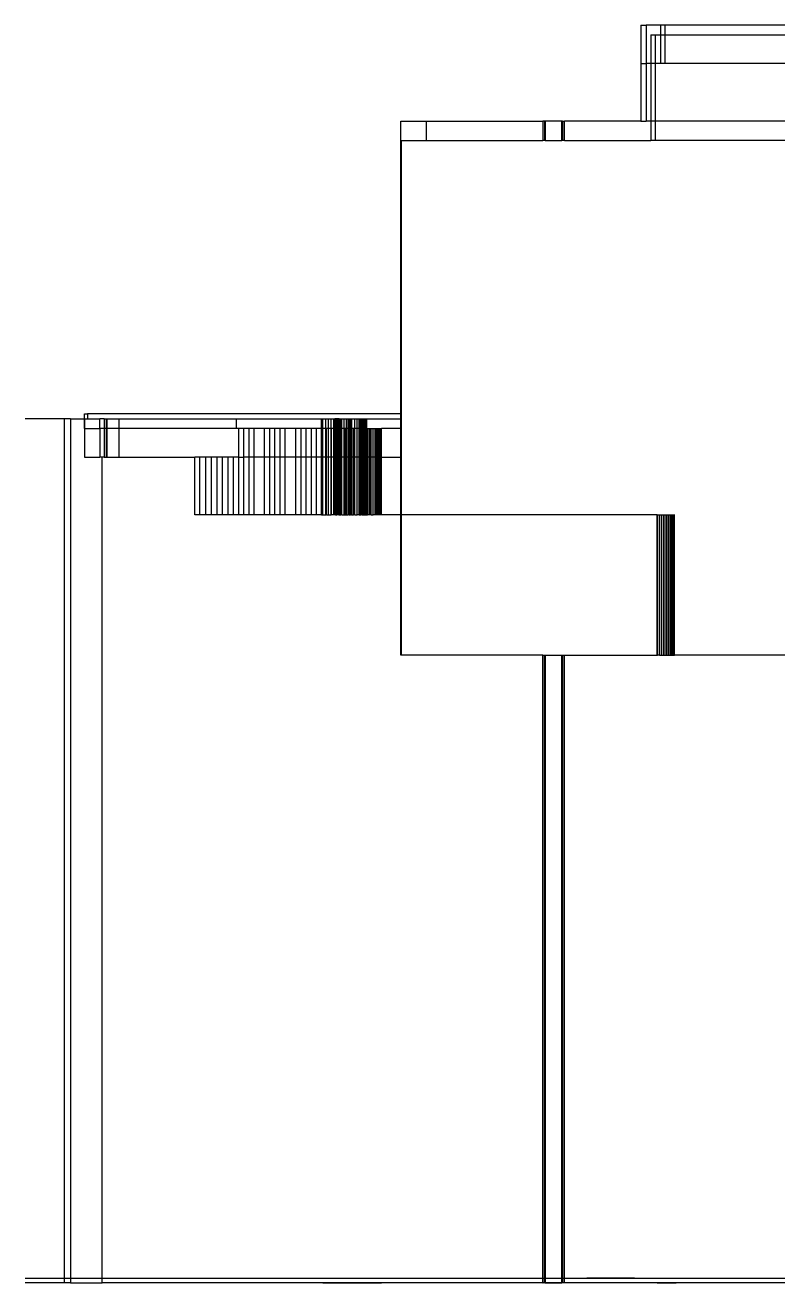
# Model space of a CAD drawing. Extents: x -20.4 to 13.4, y -9.4 to 9.8.
# Drawn here: x -20.41 to -12.57, y -5.53 to 7.57 of the extents above; entities that cross this region are included whole.
import ezdxf

# ---------------------------------------------------------------- set-up
doc = ezdxf.new("R2010")
doc.units = 0
doc.linetypes.add('CENTER', pattern=[50.8, 31.75, -6.35, 6.35, -6.35])
doc.layers.get('0').update_dxf_attribs({"linetype": 'CONTINUOUS'})

msp = doc.modelspace()

# ---------------------------------------------------------------- linework, layer by layer
for p, q in [((-13.995, 7.575), (-13.995, 7.175)), ((-13.995, 7.575), (-13.94, 7.575)), ((-13.94, 7.575), (-13.94, 7.175)), ((-13.791, 7.575), (-13.94, 7.575)), ((-13.891, 7.475), (-13.842, 7.475)), ((-13.891, 7.475), (-13.891, 7.175)), ((-13.842, 7.475), (-13.791, 7.475)), ((-13.842, 7.175), (-13.842, 7.475)), ((-13.744, 7.575), (-13.791, 7.575)), ((-13.791, 7.575), (-13.791, 7.475)), ((-13.791, 7.475), (-13.791, 7.175)), ((-13.791, 7.475), (-13.744, 7.475)), ((-13.744, 7.575), (-13.744, 7.475)), ((-11.917, 7.575), (-13.744, 7.575)), ((-13.744, 7.475), (-13.744, 7.175)), ((-13.744, 7.475), (-11.917, 7.475)), ((-13.995, 7.175), (-13.94, 7.175)), ((-13.995, 7.175), (-13.995, 6.575)), ((-13.94, 7.175), (-13.94, 6.575)), ((-13.891, 7.175), (-13.94, 7.175)), ((-13.891, 7.175), (-13.891, 6.575)), ((-13.842, 7.175), (-13.891, 7.175)), ((-13.842, 6.575), (-13.842, 7.175)), ((-13.791, 7.175), (-13.842, 7.175)), ((-13.744, 7.175), (-13.791, 7.175)), ((-11.917, 7.175), (-13.744, 7.175)), ((-16.497, 6.575), (-16.227, 6.575)), ((-16.497, 3.525), (-16.497, 6.575)), ((-16.227, 6.375), (-16.227, 6.575)), ((-16.227, 6.575), (-15.016, 6.575)), ((-15.016, 6.575), (-15.016, 6.375)), ((-15.012, 6.575), (-15.016, 6.575)), ((-14.994, 6.575), (-15.012, 6.575)), ((-15.012, 6.375), (-15.012, 6.575)), ((-14.99, 6.575), (-14.994, 6.575)), ((-14.994, 6.375), (-14.994, 6.575)), ((-14.99, 6.575), (-14.99, 6.375)), ((-14.816, 6.575), (-14.99, 6.575)), ((-14.812, 6.575), (-14.816, 6.575)), ((-14.816, 6.375), (-14.816, 6.575)), ((-14.812, 6.575), (-14.812, 6.375)), ((-14.812, 6.575), (-14.794, 6.575)), ((-14.794, 6.575), (-14.794, 6.375)), ((-14.794, 6.575), (-14.79, 6.575)), ((-14.79, 6.375), (-14.79, 6.575)), ((-13.995, 6.575), (-14.79, 6.575)), ((-13.995, 6.575), (-13.94, 6.575)), ((-13.891, 6.575), (-13.94, 6.575)), ((-13.891, 6.575), (-13.891, 6.375)), ((-13.842, 6.575), (-13.891, 6.575)), ((-13.842, 6.375), (-13.842, 6.575)), ((-12.278, 6.575), (-13.842, 6.575)), ((-16.493, 6.375), (-16.493, 3.525)), ((-16.493, 6.375), (-16.227, 6.375)), ((-16.227, 6.375), (-15.016, 6.375)), ((-15.012, 6.375), (-15.016, 6.375)), ((-14.994, 6.375), (-15.012, 6.375)), ((-14.99, 6.375), (-14.994, 6.375)), ((-14.99, 6.375), (-14.816, 6.375)), ((-14.812, 6.375), (-14.816, 6.375)), ((-14.794, 6.375), (-14.812, 6.375)), ((-14.79, 6.375), (-14.794, 6.375)), ((-14.79, 6.375), (-13.891, 6.375)), ((-13.842, 6.375), (-13.891, 6.375)), ((-12.278, 6.375), (-13.842, 6.375)), ((-20.002, 3.475), (-20.41, 3.475)), ((-19.936, 3.475), (-20.002, 3.475)), ((-20.002, 3.475), (-20.002, -5.525)), ((-19.936, 3.475), (-19.795, 3.475)), ((-19.936, 3.475), (-19.936, -5.525)), ((-19.795, 3.475), (-19.795, 3.375)), ((-19.795, 3.475), (-19.793, 3.475)), ((-19.793, 3.525), (-19.759, 3.525)), ((-19.793, 3.475), (-19.793, 3.525)), ((-19.793, 3.475), (-19.793, 3.375)), ((-19.793, 3.475), (-19.759, 3.475)), ((-19.759, 3.525), (-19.759, 3.475)), ((-16.497, 3.525), (-19.759, 3.525)), ((-19.759, 3.475), (-19.631, 3.475)), ((-19.631, 3.375), (-19.631, 3.475)), ((-19.588, 3.475), (-19.631, 3.475)), ((-19.588, 3.475), (-19.564, 3.475)), ((-19.588, 3.475), (-19.588, 3.375)), ((-19.564, 3.375), (-19.564, 3.475)), ((-19.564, 3.475), (-19.559, 3.475)), ((-19.559, 3.475), (-19.435, 3.475)), ((-19.559, 3.475), (-19.559, 3.375)), ((-19.435, 3.475), (-19.435, 3.375)), ((-19.435, 3.475), (-18.211, 3.475)), ((-18.211, 3.475), (-18.211, 3.375)), ((-18.211, 3.475), (-17.321, 3.475)), ((-17.321, 3.475), (-17.307, 3.475)), ((-17.321, 3.375), (-17.321, 3.475)), ((-17.307, 3.475), (-17.278, 3.475)), ((-17.307, 3.375), (-17.307, 3.475)), ((-17.278, 3.475), (-17.249, 3.475)), ((-17.278, 3.375), (-17.278, 3.475)), ((-17.249, 3.475), (-17.22, 3.475)), ((-17.249, 3.375), (-17.249, 3.475)), ((-17.22, 3.475), (-17.192, 3.475)), ((-17.22, 3.375), (-17.22, 3.475)), ((-17.192, 3.475), (-17.183, 3.475)), ((-17.192, 3.375), (-17.192, 3.475)), ((-17.177, 3.475), (-17.183, 3.475)), ((-17.183, 3.375), (-17.183, 3.475)), ((-17.177, 3.475), (-17.177, 3.475)), ((-17.164, 3.475), (-17.177, 3.475)), ((-17.177, 3.375), (-17.177, 3.475)), ((-17.177, 3.375), (-17.177, 3.475)), ((-17.164, 3.475), (-17.162, 3.475)), ((-17.164, 3.375), (-17.164, 3.475)), ((-17.157, 3.475), (-17.162, 3.475)), ((-17.162, 3.375), (-17.162, 3.475)), ((-17.14, 3.475), (-17.157, 3.475)), ((-17.157, 3.375), (-17.157, 3.475)), ((-17.137, 3.475), (-17.14, 3.475)), ((-17.14, 3.375), (-17.14, 3.475)), ((-17.137, 3.475), (-17.125, 3.475)), ((-17.137, 3.375), (-17.137, 3.475)), ((-17.125, 3.475), (-17.114, 3.475)), ((-17.125, 3.375), (-17.125, 3.475)), ((-17.114, 3.475), (-17.11, 3.475)), ((-17.114, 3.375), (-17.114, 3.475)), ((-17.11, 3.475), (-17.087, 3.475)), ((-17.11, 3.375), (-17.11, 3.475)), ((-17.087, 3.475), (-17.085, 3.475)), ((-17.087, 3.375), (-17.087, 3.475)), ((-17.085, 3.475), (-17.063, 3.475)), ((-17.085, 3.475), (-17.085, 3.475)), ((-17.085, 3.375), (-17.085, 3.475)), ((-17.085, 3.375), (-17.085, 3.475)), ((-17.06, 3.475), (-17.063, 3.475)), ((-17.063, 3.375), (-17.063, 3.475)), ((-17.06, 3.475), (-17.044, 3.475)), ((-17.06, 3.375), (-17.06, 3.475)), ((-17.044, 3.475), (-17.043, 3.475)), ((-17.044, 3.375), (-17.044, 3.475)), ((-17.043, 3.475), (-17.038, 3.475)), ((-17.043, 3.375), (-17.043, 3.475)), ((-17.038, 3.475), (-17.028, 3.475)), ((-17.038, 3.375), (-17.038, 3.475)), ((-17.028, 3.475), (-17.022, 3.475)), ((-17.028, 3.375), (-17.028, 3.475)), ((-17.022, 3.475), (-17.017, 3.475)), ((-17.022, 3.375), (-17.022, 3.475)), ((-17.017, 3.475), (-17.013, 3.475)), ((-17.017, 3.375), (-17.017, 3.475)), ((-17.012, 3.475), (-17.013, 3.475)), ((-17.013, 3.375), (-17.013, 3.475)), ((-17.012, 3.375), (-17.012, 3.475)), ((-17.012, 3.475), (-17.006, 3.475)), ((-17.006, 3.475), (-16.974, 3.475)), ((-17.006, 3.375), (-17.006, 3.475)), ((-16.974, 3.475), (-16.949, 3.475)), ((-16.974, 3.375), (-16.974, 3.475)), ((-16.949, 3.475), (-16.93, 3.475)), ((-16.949, 3.375), (-16.949, 3.475)), ((-16.93, 3.475), (-16.914, 3.475)), ((-16.93, 3.375), (-16.93, 3.475)), ((-16.914, 3.475), (-16.902, 3.475)), ((-16.914, 3.375), (-16.914, 3.475)), ((-16.902, 3.475), (-16.891, 3.475)), ((-16.902, 3.375), (-16.902, 3.475)), ((-16.891, 3.475), (-16.881, 3.475)), ((-16.891, 3.375), (-16.891, 3.475)), ((-16.881, 3.475), (-16.87, 3.475)), ((-16.881, 3.375), (-16.881, 3.475)), ((-16.87, 3.475), (-16.857, 3.475)), ((-16.87, 3.375), (-16.87, 3.475)), ((-16.857, 3.475), (-16.854, 3.475)), ((-16.857, 3.375), (-16.857, 3.475)), ((-16.854, 3.475), (-16.854, 3.375)), ((-16.854, 3.475), (-16.497, 3.475)), ((-16.493, 3.525), (-16.497, 3.525)), ((-16.497, 3.475), (-16.497, 3.525)), ((-16.497, 3.375), (-16.497, 3.475)), ((-16.497, 3.475), (-16.493, 3.475)), ((-16.493, 3.525), (-16.493, 3.475)), ((-16.493, 3.475), (-16.493, 3.375)), ((-19.795, 3.375), (-19.793, 3.375)), ((-19.793, 3.375), (-19.631, 3.375)), ((-19.793, 3.375), (-19.793, 3.075)), ((-19.631, 3.375), (-19.631, 3.075)), ((-19.588, 3.375), (-19.631, 3.375)), ((-19.588, 3.375), (-19.588, 3.075)), ((-19.564, 3.375), (-19.588, 3.375)), ((-19.564, 3.075), (-19.564, 3.375)), ((-19.559, 3.375), (-19.564, 3.375)), ((-19.559, 3.375), (-19.559, 3.075)), ((-19.435, 3.375), (-19.559, 3.375)), ((-19.435, 3.375), (-19.435, 3.075)), ((-18.211, 3.375), (-19.435, 3.375)), ((-18.185, 3.375), (-18.211, 3.375)), ((-18.131, 3.375), (-18.185, 3.375)), ((-18.185, 3.075), (-18.185, 3.375)), ((-18.077, 3.375), (-18.131, 3.375)), ((-18.131, 3.075), (-18.131, 3.375)), ((-18.023, 3.375), (-18.077, 3.375)), ((-18.077, 3.075), (-18.077, 3.375)), ((-17.916, 3.375), (-18.023, 3.375)), ((-18.023, 3.075), (-18.023, 3.375)), ((-17.862, 3.375), (-17.916, 3.375)), ((-17.916, 3.075), (-17.916, 3.375)), ((-17.808, 3.375), (-17.862, 3.375)), ((-17.862, 3.075), (-17.862, 3.375)), ((-17.754, 3.375), (-17.808, 3.375)), ((-17.808, 3.075), (-17.808, 3.375)), ((-17.699, 3.375), (-17.754, 3.375)), ((-17.754, 3.075), (-17.754, 3.375)), ((-17.59, 3.375), (-17.699, 3.375)), ((-17.699, 3.075), (-17.699, 3.375)), ((-17.535, 3.375), (-17.59, 3.375)), ((-17.59, 3.075), (-17.59, 3.375)), ((-17.481, 3.375), (-17.535, 3.375)), ((-17.535, 3.075), (-17.535, 3.375)), ((-17.427, 3.375), (-17.481, 3.375)), ((-17.481, 3.075), (-17.481, 3.375)), ((-17.373, 3.375), (-17.427, 3.375)), ((-17.427, 3.075), (-17.427, 3.375)), ((-17.373, 3.075), (-17.373, 3.375)), ((-17.321, 3.375), (-17.373, 3.375)), ((-17.321, 3.075), (-17.321, 3.375)), ((-17.307, 3.375), (-17.321, 3.375)), ((-17.321, 3.375), (-17.321, 3.375)), ((-17.321, 3.075), (-17.321, 3.375)), ((-17.307, 3.075), (-17.307, 3.375)), ((-17.278, 3.375), (-17.307, 3.375)), ((-17.278, 3.075), (-17.278, 3.375)), ((-17.269, 3.375), (-17.278, 3.375)), ((-17.269, 3.075), (-17.269, 3.375)), ((-17.249, 3.375), (-17.269, 3.375)), ((-17.249, 3.075), (-17.249, 3.375)), ((-17.22, 3.375), (-17.249, 3.375)), ((-17.219, 3.375), (-17.22, 3.375)), ((-17.22, 3.075), (-17.22, 3.375)), ((-17.219, 3.075), (-17.219, 3.375)), ((-17.192, 3.375), (-17.219, 3.375)), ((-17.192, 3.075), (-17.192, 3.375)), ((-17.183, 3.375), (-17.192, 3.375)), ((-17.183, 3.075), (-17.183, 3.375)), ((-17.177, 3.375), (-17.183, 3.375)), ((-17.17, 3.375), (-17.177, 3.375)), ((-17.177, 3.075), (-17.177, 3.375)), ((-17.177, 3.075), (-17.177, 3.375)), ((-17.177, 3.375), (-17.177, 3.375)), ((-17.17, 3.075), (-17.17, 3.375)), ((-17.164, 3.375), (-17.17, 3.375)), ((-17.164, 3.075), (-17.164, 3.375)), ((-17.162, 3.375), (-17.164, 3.375)), ((-17.162, 3.075), (-17.162, 3.375)), ((-17.157, 3.375), (-17.162, 3.375)), ((-17.157, 3.075), (-17.157, 3.375)), ((-17.14, 3.375), (-17.157, 3.375)), ((-17.14, 3.075), (-17.14, 3.375)), ((-17.137, 3.375), (-17.14, 3.375)), ((-17.137, 3.075), (-17.137, 3.375)), ((-17.125, 3.375), (-17.137, 3.375)), ((-17.125, 3.075), (-17.125, 3.375)), ((-17.122, 3.375), (-17.125, 3.375)), ((-17.122, 3.075), (-17.122, 3.375)), ((-17.114, 3.375), (-17.122, 3.375)), ((-17.114, 3.075), (-17.114, 3.375)), ((-17.11, 3.375), (-17.114, 3.375)), ((-17.11, 3.075), (-17.11, 3.375)), ((-17.087, 3.375), (-17.11, 3.375)), ((-17.087, 3.075), (-17.087, 3.375)), ((-17.085, 3.375), (-17.087, 3.375)), ((-17.085, 3.075), (-17.085, 3.375)), ((-17.085, 3.075), (-17.085, 3.375)), ((-17.076, 3.375), (-17.085, 3.375)), ((-17.085, 3.375), (-17.085, 3.375)), ((-17.076, 3.075), (-17.076, 3.375)), ((-17.063, 3.375), (-17.076, 3.375)), ((-17.063, 3.075), (-17.063, 3.375)), ((-17.06, 3.375), (-17.063, 3.375)), ((-17.06, 3.075), (-17.06, 3.375)), ((-17.044, 3.375), (-17.06, 3.375)), ((-17.044, 3.075), (-17.044, 3.375)), ((-17.043, 3.375), (-17.044, 3.375)), ((-17.043, 3.075), (-17.043, 3.375)), ((-17.038, 3.375), (-17.043, 3.375)), ((-17.038, 3.075), (-17.038, 3.375)), ((-17.032, 3.375), (-17.038, 3.375)), ((-17.032, 3.075), (-17.032, 3.375)), ((-17.028, 3.375), (-17.032, 3.375)), ((-17.028, 3.075), (-17.028, 3.375)), ((-17.022, 3.375), (-17.028, 3.375)), ((-17.022, 3.075), (-17.022, 3.375)), ((-17.017, 3.375), (-17.022, 3.375)), ((-17.017, 3.075), (-17.017, 3.375)), ((-17.013, 3.375), (-17.017, 3.375)), ((-17.013, 3.075), (-17.013, 3.375)), ((-17.012, 3.375), (-17.013, 3.375)), ((-17.012, 3.075), (-17.012, 3.375)), ((-17.006, 3.375), (-17.012, 3.375)), ((-17.006, 3.075), (-17.006, 3.375)), ((-16.989, 3.375), (-17.006, 3.375)), ((-16.989, 3.075), (-16.989, 3.375)), ((-16.974, 3.375), (-16.989, 3.375)), ((-16.974, 3.075), (-16.974, 3.375)), ((-16.949, 3.375), (-16.974, 3.375)), ((-16.949, 3.075), (-16.949, 3.375)), ((-16.93, 3.375), (-16.949, 3.375)), ((-16.949, 3.075), (-16.949, 3.375)), ((-16.949, 3.375), (-16.949, 3.375)), ((-16.93, 3.075), (-16.93, 3.375)), ((-16.914, 3.375), (-16.93, 3.375)), ((-16.914, 3.075), (-16.914, 3.375)), ((-16.911, 3.375), (-16.914, 3.375)), ((-16.911, 3.075), (-16.911, 3.375)), ((-16.902, 3.375), (-16.911, 3.375)), ((-16.902, 3.075), (-16.902, 3.375)), ((-16.891, 3.375), (-16.902, 3.375)), ((-16.891, 3.075), (-16.891, 3.375)), ((-16.881, 3.375), (-16.891, 3.375)), ((-16.881, 3.075), (-16.881, 3.375)), ((-16.875, 3.375), (-16.881, 3.375)), ((-16.875, 3.075), (-16.875, 3.375)), ((-16.87, 3.375), (-16.875, 3.375)), ((-16.87, 3.075), (-16.87, 3.375)), ((-16.857, 3.375), (-16.87, 3.375)), ((-16.857, 3.075), (-16.857, 3.375)), ((-16.854, 3.375), (-16.857, 3.375)), ((-16.854, 3.375), (-16.842, 3.375)), ((-16.842, 3.075), (-16.842, 3.375)), ((-16.842, 3.075), (-16.842, 3.375)), ((-16.842, 3.375), (-16.842, 3.375)), ((-16.842, 3.375), (-16.824, 3.375)), ((-16.824, 3.075), (-16.824, 3.375)), ((-16.824, 3.375), (-16.811, 3.375)), ((-16.811, 3.075), (-16.811, 3.375)), ((-16.811, 3.375), (-16.804, 3.375)), ((-16.804, 3.375), (-16.784, 3.375)), ((-16.804, 3.075), (-16.804, 3.375)), ((-16.784, 3.075), (-16.784, 3.375)), ((-16.784, 3.075), (-16.784, 3.375)), ((-16.784, 3.375), (-16.784, 3.375)), ((-16.784, 3.375), (-16.764, 3.375)), ((-16.764, 3.075), (-16.764, 3.375)), ((-16.764, 3.375), (-16.759, 3.375)), ((-16.759, 3.075), (-16.759, 3.375)), ((-16.759, 3.375), (-16.745, 3.375)), ((-16.745, 3.075), (-16.745, 3.375)), ((-16.745, 3.375), (-16.739, 3.375)), ((-16.739, 3.075), (-16.739, 3.375)), ((-16.739, 3.375), (-16.728, 3.375)), ((-16.728, 3.075), (-16.728, 3.375)), ((-16.728, 3.375), (-16.722, 3.375)), ((-16.722, 3.075), (-16.722, 3.375)), ((-16.722, 3.375), (-16.714, 3.375)), ((-16.714, 3.075), (-16.714, 3.375)), ((-16.714, 3.375), (-16.709, 3.375)), ((-16.709, 3.075), (-16.709, 3.375)), ((-16.709, 3.375), (-16.703, 3.375)), ((-16.703, 3.075), (-16.703, 3.375)), ((-16.703, 3.375), (-16.7, 3.375)), ((-16.7, 3.075), (-16.7, 3.375)), ((-16.7, 3.375), (-16.697, 3.375)), ((-16.697, 3.375), (-16.696, 3.375)), ((-16.697, 3.075), (-16.697, 3.375)), ((-16.696, 3.075), (-16.696, 3.375)), ((-16.497, 3.375), (-16.696, 3.375)), ((-16.497, 3.075), (-16.497, 3.375)), ((-16.493, 3.375), (-16.497, 3.375)), ((-16.493, 3.375), (-16.493, 3.075)), ((-19.793, 3.075), (-19.631, 3.075)), ((-19.606, 3.075), (-19.631, 3.075)), ((-19.606, -5.525), (-19.606, 3.075)), ((-19.588, 3.075), (-19.606, 3.075)), ((-19.588, 3.075), (-19.564, 3.075)), ((-19.564, 3.075), (-19.559, 3.075)), ((-19.559, 3.075), (-19.435, 3.075)), ((-19.435, 3.075), (-18.641, 3.075)), ((-18.641, 2.475), (-18.641, 3.075)), ((-18.59, 3.075), (-18.641, 3.075)), ((-18.59, 2.475), (-18.59, 3.075)), ((-18.528, 3.075), (-18.59, 3.075)), ((-18.528, 2.475), (-18.528, 3.075)), ((-18.469, 3.075), (-18.528, 3.075)), ((-18.469, 2.475), (-18.469, 3.075)), ((-18.41, 3.075), (-18.469, 3.075)), ((-18.41, 2.475), (-18.41, 3.075)), ((-18.353, 3.075), (-18.41, 3.075)), ((-18.353, 2.475), (-18.353, 3.075)), ((-18.296, 3.075), (-18.353, 3.075)), ((-18.296, 2.475), (-18.296, 3.075)), ((-18.24, 3.075), (-18.296, 3.075)), ((-18.24, 2.475), (-18.24, 3.075)), ((-18.185, 3.075), (-18.24, 3.075)), ((-18.185, 2.475), (-18.185, 3.075)), ((-18.185, 3.075), (-18.131, 3.075)), ((-18.131, 2.475), (-18.131, 3.075)), ((-18.077, 3.075), (-18.131, 3.075)), ((-18.077, 2.475), (-18.077, 3.075)), ((-18.023, 3.075), (-18.077, 3.075)), ((-18.023, 2.475), (-18.023, 3.075)), ((-17.916, 3.075), (-18.023, 3.075)), ((-17.916, 2.475), (-17.916, 3.075)), ((-17.862, 3.075), (-17.916, 3.075)), ((-17.862, 2.475), (-17.862, 3.075)), ((-17.808, 3.075), (-17.862, 3.075)), ((-17.808, 2.475), (-17.808, 3.075)), ((-17.754, 3.075), (-17.808, 3.075)), ((-17.754, 2.475), (-17.754, 3.075)), ((-17.699, 3.075), (-17.754, 3.075)), ((-17.699, 2.475), (-17.699, 3.075)), ((-17.59, 3.075), (-17.699, 3.075)), ((-17.59, 2.475), (-17.59, 3.075)), ((-17.535, 3.075), (-17.59, 3.075)), ((-17.535, 2.475), (-17.535, 3.075)), ((-17.481, 3.075), (-17.535, 3.075)), ((-17.481, 2.475), (-17.481, 3.075)), ((-17.427, 3.075), (-17.481, 3.075)), ((-17.427, 2.475), (-17.427, 3.075)), ((-17.373, 3.075), (-17.427, 3.075)), ((-17.373, 2.475), (-17.373, 3.075)), ((-17.321, 3.075), (-17.373, 3.075)), ((-17.321, 2.475), (-17.321, 3.075)), ((-17.321, 2.475), (-17.321, 3.075)), ((-17.307, 3.075), (-17.321, 3.075)), ((-17.321, 3.075), (-17.321, 3.075)), ((-17.307, 2.475), (-17.307, 3.075)), ((-17.278, 3.075), (-17.307, 3.075)), ((-17.278, 2.475), (-17.278, 3.075)), ((-17.269, 3.075), (-17.278, 3.075)), ((-17.269, 2.475), (-17.269, 3.075)), ((-17.249, 3.075), (-17.269, 3.075)), ((-17.249, 2.475), (-17.249, 3.075)), ((-17.22, 3.075), (-17.249, 3.075)), ((-17.22, 2.475), (-17.22, 3.075)), ((-17.219, 3.075), (-17.22, 3.075)), ((-17.219, 2.475), (-17.219, 3.075)), ((-17.192, 3.075), (-17.219, 3.075)), ((-17.192, 2.475), (-17.192, 3.075)), ((-17.183, 3.075), (-17.192, 3.075)), ((-17.183, 2.475), (-17.183, 3.075)), ((-17.177, 3.075), (-17.183, 3.075)), ((-17.177, 2.475), (-17.177, 3.075)), ((-17.177, 2.475), (-17.177, 3.075)), ((-17.17, 3.075), (-17.177, 3.075)), ((-17.177, 3.075), (-17.177, 3.075)), ((-17.17, 2.475), (-17.17, 3.075)), ((-17.164, 3.075), (-17.17, 3.075)), ((-17.164, 2.475), (-17.164, 3.075)), ((-17.162, 3.075), (-17.164, 3.075)), ((-17.162, 2.475), (-17.162, 3.075)), ((-17.157, 3.075), (-17.162, 3.075)), ((-17.157, 2.475), (-17.157, 3.075)), ((-17.14, 3.075), (-17.157, 3.075)), ((-17.14, 2.475), (-17.14, 3.075)), ((-17.137, 3.075), (-17.14, 3.075)), ((-17.137, 2.475), (-17.137, 3.075)), ((-17.125, 3.075), (-17.137, 3.075)), ((-17.125, 2.475), (-17.125, 3.075)), ((-17.122, 3.075), (-17.125, 3.075)), ((-17.122, 2.475), (-17.122, 3.075)), ((-17.114, 3.075), (-17.122, 3.075)), ((-17.114, 2.475), (-17.114, 3.075)), ((-17.11, 3.075), (-17.114, 3.075)), ((-17.11, 2.475), (-17.11, 3.075)), ((-17.087, 3.075), (-17.11, 3.075)), ((-17.087, 2.475), (-17.087, 3.075)), ((-17.085, 3.075), (-17.087, 3.075)), ((-17.085, 2.475), (-17.085, 3.075)), ((-17.085, 2.475), (-17.085, 3.075)), ((-17.076, 3.075), (-17.085, 3.075)), ((-17.085, 3.075), (-17.085, 3.075)), ((-17.076, 2.475), (-17.076, 3.075)), ((-17.063, 3.075), (-17.076, 3.075)), ((-17.063, 2.475), (-17.063, 3.075)), ((-17.06, 3.075), (-17.063, 3.075)), ((-17.06, 2.475), (-17.06, 3.075)), ((-17.044, 3.075), (-17.06, 3.075)), ((-17.044, 2.475), (-17.044, 3.075)), ((-17.043, 3.075), (-17.044, 3.075)), ((-17.043, 2.475), (-17.043, 3.075)), ((-17.038, 3.075), (-17.043, 3.075)), ((-17.038, 2.475), (-17.038, 3.075)), ((-17.032, 3.075), (-17.038, 3.075)), ((-17.032, 2.475), (-17.032, 3.075)), ((-17.028, 3.075), (-17.032, 3.075)), ((-17.028, 2.475), (-17.028, 3.075)), ((-17.022, 3.075), (-17.028, 3.075)), ((-17.022, 2.475), (-17.022, 3.075)), ((-17.017, 3.075), (-17.022, 3.075)), ((-17.017, 2.475), (-17.017, 3.075)), ((-17.013, 3.075), (-17.017, 3.075)), ((-17.013, 2.475), (-17.013, 3.075)), ((-17.012, 3.075), (-17.013, 3.075)), ((-17.012, 2.475), (-17.012, 3.075)), ((-17.006, 3.075), (-17.012, 3.075)), ((-17.006, 2.475), (-17.006, 3.075)), ((-16.989, 3.075), (-17.006, 3.075)), ((-16.989, 2.475), (-16.989, 3.075)), ((-16.974, 3.075), (-16.989, 3.075)), ((-16.974, 2.475), (-16.974, 3.075)), ((-16.949, 3.075), (-16.974, 3.075)), ((-16.949, 2.475), (-16.949, 3.075)), ((-16.949, 2.475), (-16.949, 3.075)), ((-16.93, 3.075), (-16.949, 3.075)), ((-16.949, 3.075), (-16.949, 3.075)), ((-16.93, 2.475), (-16.93, 3.075)), ((-16.914, 3.075), (-16.93, 3.075)), ((-16.914, 2.475), (-16.914, 3.075)), ((-16.911, 3.075), (-16.914, 3.075)), ((-16.911, 2.475), (-16.911, 3.075)), ((-16.902, 3.075), (-16.911, 3.075)), ((-16.902, 2.475), (-16.902, 3.075)), ((-16.891, 3.075), (-16.902, 3.075)), ((-16.891, 2.475), (-16.891, 3.075)), ((-16.881, 3.075), (-16.891, 3.075)), ((-16.881, 2.475), (-16.881, 3.075)), ((-16.875, 3.075), (-16.881, 3.075)), ((-16.875, 2.475), (-16.875, 3.075)), ((-16.87, 3.075), (-16.875, 3.075)), ((-16.87, 2.475), (-16.87, 3.075)), ((-16.857, 3.075), (-16.87, 3.075)), ((-16.857, 2.475), (-16.857, 3.075)), ((-16.842, 3.075), (-16.857, 3.075)), ((-16.842, 2.475), (-16.842, 3.075)), ((-16.842, 2.475), (-16.842, 3.075)), ((-16.842, 3.075), (-16.842, 3.075)), ((-16.824, 3.075), (-16.842, 3.075)), ((-16.824, 2.475), (-16.824, 3.075)), ((-16.811, 3.075), (-16.824, 3.075)), ((-16.811, 2.475), (-16.811, 3.075)), ((-16.804, 3.075), (-16.811, 3.075)), ((-16.804, 2.475), (-16.804, 3.075)), ((-16.784, 3.075), (-16.804, 3.075)), ((-16.784, 2.475), (-16.784, 3.075)), ((-16.784, 2.475), (-16.784, 3.075)), ((-16.764, 3.075), (-16.784, 3.075)), ((-16.784, 3.075), (-16.784, 3.075)), ((-16.764, 2.475), (-16.764, 3.075)), ((-16.759, 3.075), (-16.764, 3.075)), ((-16.759, 2.475), (-16.759, 3.075)), ((-16.745, 3.075), (-16.759, 3.075)), ((-16.745, 2.475), (-16.745, 3.075)), ((-16.739, 3.075), (-16.745, 3.075)), ((-16.739, 2.475), (-16.739, 3.075)), ((-16.728, 3.075), (-16.739, 3.075)), ((-16.728, 2.475), (-16.728, 3.075)), ((-16.722, 3.075), (-16.728, 3.075)), ((-16.722, 2.475), (-16.722, 3.075)), ((-16.714, 3.075), (-16.722, 3.075)), ((-16.714, 2.475), (-16.714, 3.075)), ((-16.709, 3.075), (-16.714, 3.075)), ((-16.709, 2.475), (-16.709, 3.075)), ((-16.703, 3.075), (-16.709, 3.075)), ((-16.703, 2.475), (-16.703, 3.075)), ((-16.7, 3.075), (-16.703, 3.075)), ((-16.7, 2.475), (-16.7, 3.075)), ((-16.697, 3.075), (-16.7, 3.075)), ((-16.697, 2.475), (-16.697, 3.075)), ((-16.696, 3.075), (-16.697, 3.075)), ((-16.696, 3.075), (-16.497, 3.075)), ((-16.696, 2.475), (-16.696, 3.075)), ((-16.497, 3.075), (-16.493, 3.075)), ((-16.497, 2.475), (-16.497, 3.075)), ((-16.493, 3.075), (-16.493, 2.475)), ((-18.59, 2.475), (-18.641, 2.475)), ((-18.528, 2.475), (-18.59, 2.475)), ((-18.469, 2.475), (-18.528, 2.475)), ((-18.41, 2.475), (-18.469, 2.475)), ((-18.353, 2.475), (-18.41, 2.475)), ((-18.296, 2.475), (-18.353, 2.475)), ((-18.24, 2.475), (-18.296, 2.475)), ((-18.185, 2.475), (-18.24, 2.475)), ((-18.131, 2.475), (-18.185, 2.475)), ((-18.077, 2.475), (-18.131, 2.475)), ((-18.023, 2.475), (-18.077, 2.475)), ((-17.916, 2.475), (-18.023, 2.475)), ((-17.862, 2.475), (-17.916, 2.475)), ((-17.808, 2.475), (-17.862, 2.475)), ((-17.754, 2.475), (-17.808, 2.475)), ((-17.699, 2.475), (-17.754, 2.475)), ((-17.59, 2.475), (-17.699, 2.475)), ((-17.535, 2.475), (-17.59, 2.475)), ((-17.481, 2.475), (-17.535, 2.475)), ((-17.427, 2.475), (-17.481, 2.475)), ((-17.373, 2.475), (-17.427, 2.475)), ((-17.321, 2.475), (-17.373, 2.475)), ((-17.321, 2.475), (-17.321, 2.475)), ((-17.321, 2.475), (-17.307, 2.475)), ((-17.307, 2.475), (-17.278, 2.475)), ((-17.269, 2.475), (-17.278, 2.475)), ((-17.269, 2.475), (-17.249, 2.475)), ((-17.249, 2.475), (-17.22, 2.475)), ((-17.219, 2.475), (-17.22, 2.475)), ((-17.192, 2.475), (-17.219, 2.475)), ((-17.183, 2.475), (-17.192, 2.475)), ((-17.177, 2.475), (-17.183, 2.475)), ((-17.177, 2.475), (-17.17, 2.475)), ((-17.177, 2.475), (-17.177, 2.475)), ((-17.164, 2.475), (-17.17, 2.475)), ((-17.164, 2.475), (-17.162, 2.475)), ((-17.157, 2.475), (-17.162, 2.475)), ((-17.14, 2.475), (-17.157, 2.475)), ((-17.14, 2.475), (-17.137, 2.475)), ((-17.137, 2.475), (-17.125, 2.475)), ((-17.125, 2.475), (-17.122, 2.475)), ((-17.114, 2.475), (-17.122, 2.475)), ((-17.11, 2.475), (-17.114, 2.475)), ((-17.11, 2.475), (-17.087, 2.475)), ((-17.087, 2.475), (-17.085, 2.475)), ((-17.085, 2.475), (-17.076, 2.475)), ((-17.085, 2.475), (-17.085, 2.475)), ((-17.076, 2.475), (-17.063, 2.475)), ((-17.063, 2.475), (-17.06, 2.475)), ((-17.06, 2.475), (-17.044, 2.475)), ((-17.044, 2.475), (-17.043, 2.475)), ((-17.038, 2.475), (-17.043, 2.475)), ((-17.032, 2.475), (-17.038, 2.475)), ((-17.032, 2.475), (-17.028, 2.475)), ((-17.028, 2.475), (-17.022, 2.475)), ((-17.017, 2.475), (-17.022, 2.475)), ((-17.017, 2.475), (-17.013, 2.475)), ((-17.012, 2.475), (-17.013, 2.475)), ((-17.006, 2.475), (-17.012, 2.475)), ((-17.006, 2.475), (-16.989, 2.475)), ((-16.974, 2.475), (-16.989, 2.475)), ((-16.974, 2.475), (-16.949, 2.475)), ((-16.93, 2.475), (-16.949, 2.475)), ((-16.949, 2.475), (-16.949, 2.475)), ((-16.93, 2.475), (-16.914, 2.475)), ((-16.914, 2.475), (-16.911, 2.475)), ((-16.902, 2.475), (-16.911, 2.475)), ((-16.902, 2.475), (-16.891, 2.475)), ((-16.891, 2.475), (-16.881, 2.475)), ((-16.881, 2.475), (-16.875, 2.475)), ((-16.87, 2.475), (-16.875, 2.475)), ((-16.87, 2.475), (-16.857, 2.475)), ((-16.857, 2.475), (-16.842, 2.475)), ((-16.824, 2.475), (-16.842, 2.475)), ((-16.842, 2.475), (-16.842, 2.475)), ((-16.811, 2.475), (-16.824, 2.475)), ((-16.804, 2.475), (-16.811, 2.475)), ((-16.804, 2.475), (-16.784, 2.475)), ((-16.764, 2.475), (-16.784, 2.475)), ((-16.784, 2.475), (-16.784, 2.475)), ((-16.759, 2.475), (-16.764, 2.475)), ((-16.745, 2.475), (-16.759, 2.475)), ((-16.739, 2.475), (-16.745, 2.475)), ((-16.728, 2.475), (-16.739, 2.475)), ((-16.722, 2.475), (-16.728, 2.475)), ((-16.714, 2.475), (-16.722, 2.475)), ((-16.709, 2.475), (-16.714, 2.475)), ((-16.703, 2.475), (-16.709, 2.475)), ((-16.7, 2.475), (-16.703, 2.475)), ((-16.697, 2.475), (-16.7, 2.475)), ((-16.697, 2.475), (-16.696, 2.475)), ((-16.497, 2.475), (-16.696, 2.475)), ((-16.497, 1.013), (-16.497, 2.475)), ((-16.493, 2.475), (-16.497, 2.475)), ((-16.493, 2.475), (-16.493, 1.013)), ((-13.826, 2.475), (-16.493, 2.475)), ((-13.826, 1.013), (-13.826, 2.475)), ((-13.826, 2.475), (-13.821, 2.475)), ((-13.821, 2.475), (-13.799, 2.475)), ((-13.821, 1.013), (-13.821, 2.475)), ((-13.799, 2.475), (-13.779, 2.475)), ((-13.799, 1.013), (-13.799, 2.475)), ((-13.779, 2.475), (-13.759, 2.475)), ((-13.779, 1.013), (-13.779, 2.475)), ((-13.759, 2.475), (-13.74, 2.475)), ((-13.759, 1.013), (-13.759, 2.475)), ((-13.74, 2.475), (-13.722, 2.475)), ((-13.74, 1.013), (-13.74, 2.475)), ((-13.722, 2.475), (-13.705, 2.475)), ((-13.722, 1.013), (-13.722, 2.475)), ((-13.705, 2.475), (-13.689, 2.475)), ((-13.705, 1.013), (-13.705, 2.475)), ((-13.689, 2.475), (-13.675, 2.475)), ((-13.689, 1.013), (-13.689, 2.475)), ((-13.675, 2.475), (-13.663, 2.475)), ((-13.675, 1.013), (-13.675, 2.475)), ((-13.663, 2.475), (-13.653, 2.475)), ((-13.663, 1.013), (-13.663, 2.475)), ((-13.653, 2.475), (-13.644, 2.475)), ((-13.653, 1.013), (-13.653, 2.475)), ((-13.644, 2.475), (-13.642, 2.475)), ((-13.644, 1.013), (-13.644, 2.475)), ((-16.493, 1.013), (-16.497, 1.013)), ((-15.016, 1.013), (-16.493, 1.013)), ((-15.016, -5.525), (-15.016, 1.013)), ((-15.016, 1.013), (-15.012, 1.013)), ((-15.012, -5.525), (-15.012, 1.013)), ((-15.012, 1.013), (-14.994, 1.013)), ((-14.994, -5.525), (-14.994, 1.013)), ((-14.994, 1.013), (-14.99, 1.013)), ((-14.99, 1.013), (-14.99, -5.525)), ((-14.99, 1.013), (-14.816, 1.013)), ((-14.816, -5.525), (-14.816, 1.013)), ((-14.816, 1.013), (-14.812, 1.013)), ((-14.812, -5.525), (-14.812, 1.013)), ((-14.812, 1.013), (-14.794, 1.013)), ((-14.794, -5.525), (-14.794, 1.013)), ((-14.794, 1.013), (-14.79, 1.013)), ((-14.79, -5.525), (-14.79, 1.013)), ((-14.79, 1.013), (-13.826, 1.013)), ((-13.826, 1.013), (-13.821, 1.013)), ((-13.799, 1.013), (-13.821, 1.013)), ((-13.799, 1.013), (-13.779, 1.013)), ((-13.779, 1.013), (-13.759, 1.013)), ((-13.759, 1.013), (-13.74, 1.013)), ((-13.74, 1.013), (-13.722, 1.013)), ((-13.722, 1.013), (-13.705, 1.013)), ((-13.705, 1.013), (-13.689, 1.013)), ((-13.689, 1.013), (-13.675, 1.013)), ((-13.675, 1.013), (-13.663, 1.013)), ((-13.663, 1.013), (-13.653, 1.013)), ((-13.653, 1.013), (-13.644, 1.013)), ((-12.362, 1.013), (-13.644, 1.013)), ((-14.539, -5.475), (-14.556, -5.475)), ((-14.556, -5.475), (-14.539, -5.475)), ((-14.506, -5.475), (-14.539, -5.475)), ((-14.539, -5.475), (-14.506, -5.475)), ((-14.46, -5.475), (-14.506, -5.475)), ((-14.506, -5.475), (-14.46, -5.475)), ((-14.403, -5.475), (-14.46, -5.475)), ((-14.46, -5.475), (-14.403, -5.475)), ((-14.34, -5.475), (-14.403, -5.475)), ((-14.403, -5.475), (-14.34, -5.475)), ((-14.275, -5.475), (-14.34, -5.475)), ((-14.34, -5.475), (-14.275, -5.475)), ((-14.275, -5.475), (-14.212, -5.475)), ((-14.212, -5.475), (-14.275, -5.475)), ((-14.212, -5.475), (-14.155, -5.475)), ((-14.155, -5.475), (-14.212, -5.475)), ((-14.155, -5.475), (-14.109, -5.475)), ((-14.109, -5.475), (-14.155, -5.475)), ((-14.109, -5.475), (-14.077, -5.475)), ((-14.077, -5.475), (-14.109, -5.475)), ((-14.077, -5.475), (-14.06, -5.475)), ((-14.06, -5.475), (-14.077, -5.475)), ((-20.002, -5.525), (-20.41, -5.525)), ((-19.936, -5.525), (-20.002, -5.525)), ((-19.936, -5.525), (-19.606, -5.525)), ((-15.016, -5.525), (-19.606, -5.525)), ((-18.59, -5.525), (-18.641, -5.525)), ((-18.528, -5.525), (-18.59, -5.525)), ((-18.469, -5.525), (-18.528, -5.525)), ((-18.41, -5.525), (-18.469, -5.525)), ((-18.353, -5.525), (-18.41, -5.525)), ((-18.296, -5.525), (-18.353, -5.525)), ((-18.24, -5.525), (-18.296, -5.525)), ((-18.185, -5.525), (-18.24, -5.525)), ((-18.131, -5.525), (-18.185, -5.525)), ((-18.077, -5.525), (-18.131, -5.525)), ((-18.023, -5.525), (-18.077, -5.525)), ((-17.916, -5.525), (-18.023, -5.525)), ((-17.862, -5.525), (-17.916, -5.525)), ((-17.808, -5.525), (-17.862, -5.525)), ((-17.754, -5.525), (-17.808, -5.525)), ((-17.699, -5.525), (-17.754, -5.525)), ((-17.59, -5.525), (-17.699, -5.525)), ((-17.535, -5.525), (-17.59, -5.525)), ((-17.481, -5.525), (-17.535, -5.525)), ((-17.427, -5.525), (-17.481, -5.525)), ((-17.373, -5.525), (-17.427, -5.525)), ((-17.321, -5.525), (-17.373, -5.525)), ((-17.269, -5.525), (-17.321, -5.525)), ((-17.307, -5.525), (-17.278, -5.525)), ((-17.278, -5.525), (-17.249, -5.525)), ((-17.219, -5.525), (-17.269, -5.525)), ((-17.249, -5.525), (-17.22, -5.525)), ((-17.22, -5.525), (-17.192, -5.525)), ((-17.17, -5.525), (-17.219, -5.525)), ((-17.192, -5.525), (-17.164, -5.525)), ((-17.183, -5.525), (-17.177, -5.525)), ((-17.177, -5.525), (-17.183, -5.525)), ((-17.162, -5.525), (-17.177, -5.525)), ((-17.177, -5.525), (-17.157, -5.525)), ((-17.122, -5.525), (-17.17, -5.525)), ((-17.164, -5.525), (-17.137, -5.525)), ((-17.14, -5.525), (-17.162, -5.525)), ((-17.157, -5.525), (-17.125, -5.525)), ((-17.114, -5.525), (-17.14, -5.525)), ((-17.137, -5.525), (-17.11, -5.525)), ((-17.125, -5.525), (-17.085, -5.525)), ((-17.076, -5.525), (-17.122, -5.525)), ((-17.087, -5.525), (-17.114, -5.525)), ((-17.11, -5.525), (-17.085, -5.525)), ((-17.06, -5.525), (-17.087, -5.525)), ((-17.085, -5.525), (-17.044, -5.525)), ((-17.085, -5.525), (-17.063, -5.525)), ((-17.032, -5.525), (-17.076, -5.525)), ((-17.063, -5.525), (-17.043, -5.525)), ((-17.038, -5.525), (-17.06, -5.525)), ((-17.044, -5.525), (-17.006, -5.525)), ((-17.043, -5.525), (-17.028, -5.525)), ((-17.022, -5.525), (-17.038, -5.525)), ((-16.989, -5.525), (-17.032, -5.525)), ((-17.028, -5.525), (-17.017, -5.525)), ((-17.013, -5.525), (-17.022, -5.525)), ((-17.017, -5.525), (-17.012, -5.525)), ((-17.012, -5.525), (-17.013, -5.525)), ((-17.006, -5.525), (-16.974, -5.525)), ((-16.949, -5.525), (-16.989, -5.525)), ((-16.974, -5.525), (-16.949, -5.525)), ((-16.911, -5.525), (-16.949, -5.525)), ((-16.949, -5.525), (-16.93, -5.525)), ((-16.93, -5.525), (-16.914, -5.525)), ((-16.914, -5.525), (-16.902, -5.525)), ((-16.875, -5.525), (-16.911, -5.525)), ((-16.902, -5.525), (-16.891, -5.525)), ((-16.891, -5.525), (-16.881, -5.525)), ((-16.881, -5.525), (-16.87, -5.525)), ((-16.842, -5.525), (-16.875, -5.525)), ((-16.87, -5.525), (-16.857, -5.525)), ((-16.857, -5.525), (-16.842, -5.525)), ((-16.811, -5.525), (-16.842, -5.525)), ((-16.842, -5.525), (-16.824, -5.525)), ((-16.824, -5.525), (-16.804, -5.525)), ((-16.784, -5.525), (-16.811, -5.525)), ((-16.804, -5.525), (-16.784, -5.525)), ((-16.759, -5.525), (-16.784, -5.525)), ((-16.784, -5.525), (-16.764, -5.525)), ((-16.764, -5.525), (-16.745, -5.525)), ((-16.739, -5.525), (-16.759, -5.525)), ((-16.745, -5.525), (-16.728, -5.525)), ((-16.722, -5.525), (-16.739, -5.525)), ((-16.728, -5.525), (-16.714, -5.525)), ((-16.709, -5.525), (-16.722, -5.525)), ((-16.714, -5.525), (-16.703, -5.525)), ((-16.7, -5.525), (-16.709, -5.525)), ((-16.703, -5.525), (-16.697, -5.525)), ((-16.696, -5.525), (-16.7, -5.525)), ((-16.697, -5.525), (-16.696, -5.525)), ((-15.596, -5.525), (-15.624, -5.525)), ((-15.53, -5.525), (-15.596, -5.525)), ((-15.466, -5.525), (-15.53, -5.525)), ((-15.403, -5.525), (-15.466, -5.525)), ((-15.342, -5.525), (-15.403, -5.525)), ((-15.284, -5.525), (-15.342, -5.525)), ((-15.227, -5.525), (-15.284, -5.525)), ((-15.174, -5.525), (-15.227, -5.525)), ((-15.123, -5.525), (-15.174, -5.525)), ((-15.075, -5.525), (-15.123, -5.525)), ((-15.031, -5.525), (-15.075, -5.525)), ((-14.99, -5.525), (-15.031, -5.525)), ((-15.016, -5.525), (-15.012, -5.525)), ((-14.994, -5.525), (-15.012, -5.525)), ((-14.994, -5.525), (-14.99, -5.525)), ((-14.99, -5.525), (-14.816, -5.525)), ((-14.952, -5.525), (-14.99, -5.525)), ((-14.917, -5.525), (-14.952, -5.525)), ((-14.884, -5.525), (-14.917, -5.525)), ((-14.852, -5.525), (-14.884, -5.525)), ((-14.822, -5.525), (-14.852, -5.525)), ((-14.793, -5.525), (-14.822, -5.525)), ((-14.812, -5.525), (-14.816, -5.525)), ((-14.794, -5.525), (-14.812, -5.525)), ((-14.79, -5.525), (-14.794, -5.525)), ((-14.765, -5.525), (-14.793, -5.525)), ((-11.917, -5.525), (-14.79, -5.525)), ((-14.709, -5.525), (-14.765, -5.525)), ((-14.681, -5.525), (-14.709, -5.525)), ((-14.652, -5.525), (-14.681, -5.525)), ((-14.622, -5.525), (-14.652, -5.525)), ((-14.59, -5.525), (-14.622, -5.525)), ((-14.556, -5.525), (-14.59, -5.525)), ((-14.52, -5.525), (-14.556, -5.525)), ((-14.481, -5.525), (-14.52, -5.525)), ((-14.441, -5.525), (-14.481, -5.525)), ((-14.399, -5.525), (-14.441, -5.525)), ((-14.356, -5.525), (-14.399, -5.525)), ((-14.312, -5.525), (-14.356, -5.525)), ((-14.224, -5.525), (-14.312, -5.525)), ((-14.18, -5.525), (-14.224, -5.525)), ((-14.137, -5.525), (-14.18, -5.525)), ((-14.095, -5.525), (-14.137, -5.525)), ((-14.054, -5.525), (-14.095, -5.525)), ((-14.015, -5.525), (-14.054, -5.525)), ((-13.945, -5.525), (-13.979, -5.525)), ((-13.914, -5.525), (-13.945, -5.525)), ((-13.887, -5.525), (-13.914, -5.525)), ((-13.863, -5.525), (-13.887, -5.525)), ((-13.843, -5.525), (-13.863, -5.525)), ((-13.828, -5.525), (-13.843, -5.525)), ((-13.817, -5.525), (-13.828, -5.525)), ((-13.826, -5.525), (-13.821, -5.525)), ((-13.821, -5.525), (-13.799, -5.525)), ((-13.819, -5.525), (-13.818, -5.525)), ((-13.818, -5.525), (-13.819, -5.525)), ((-13.818, -5.525), (-13.816, -5.525)), ((-13.814, -5.525), (-13.818, -5.525)), ((-13.81, -5.525), (-13.817, -5.525)), ((-13.816, -5.525), (-13.81, -5.525)), ((-13.808, -5.525), (-13.814, -5.525)), ((-13.807, -5.525), (-13.81, -5.525)), ((-13.81, -5.525), (-13.807, -5.525)), ((-13.8, -5.525), (-13.808, -5.525)), ((-13.807, -5.525), (-13.806, -5.525)), ((-13.806, -5.525), (-13.807, -5.525)), ((-13.79, -5.525), (-13.8, -5.525)), ((-13.799, -5.525), (-13.779, -5.525)), ((-13.778, -5.525), (-13.79, -5.525)), ((-13.779, -5.525), (-13.759, -5.525)), ((-13.766, -5.525), (-13.778, -5.525)), ((-13.752, -5.525), (-13.766, -5.525)), ((-13.759, -5.525), (-13.74, -5.525)), ((-13.739, -5.525), (-13.752, -5.525)), ((-13.74, -5.525), (-13.722, -5.525)), ((-13.725, -5.525), (-13.739, -5.525)), ((-13.711, -5.525), (-13.725, -5.525)), ((-13.722, -5.525), (-13.705, -5.525)), ((-13.698, -5.525), (-13.711, -5.525)), ((-13.705, -5.525), (-13.689, -5.525)), ((-13.685, -5.525), (-13.698, -5.525)), ((-13.689, -5.525), (-13.675, -5.525)), ((-13.674, -5.525), (-13.685, -5.525)), ((-13.675, -5.525), (-13.663, -5.525)), ((-13.664, -5.525), (-13.674, -5.525)), ((-13.655, -5.525), (-13.664, -5.525)), ((-13.663, -5.525), (-13.653, -5.525)), ((-13.647, -5.525), (-13.655, -5.525)), ((-13.653, -5.525), (-13.644, -5.525)), ((-13.64, -5.525), (-13.647, -5.525)), ((-13.644, -5.525), (-13.638, -5.525)), ((-13.635, -5.525), (-13.64, -5.525)), ((-13.638, -5.525), (-13.632, -5.525)), ((-13.631, -5.525), (-13.635, -5.525)), ((-13.632, -5.525), (-13.629, -5.525)), ((-13.628, -5.525), (-13.631, -5.525)), ((-13.629, -5.525), (-13.627, -5.525)), ((-13.627, -5.525), (-13.628, -5.525)), ((-13.627, -5.525), (-13.627, -5.525))]:
    msp.add_line(p, q)
at = {"linetype": 'CENTER'}
for q in [(3.992, -5.475), (3.492, -5.475), (3.992, -5.475), (3.992, -5.475), (3.992, -5.475), (3.992, -5.475)]:
    msp.add_line((-20.41, -5.475), q, dxfattribs=at)

doc.saveas('drawing.dxf')
